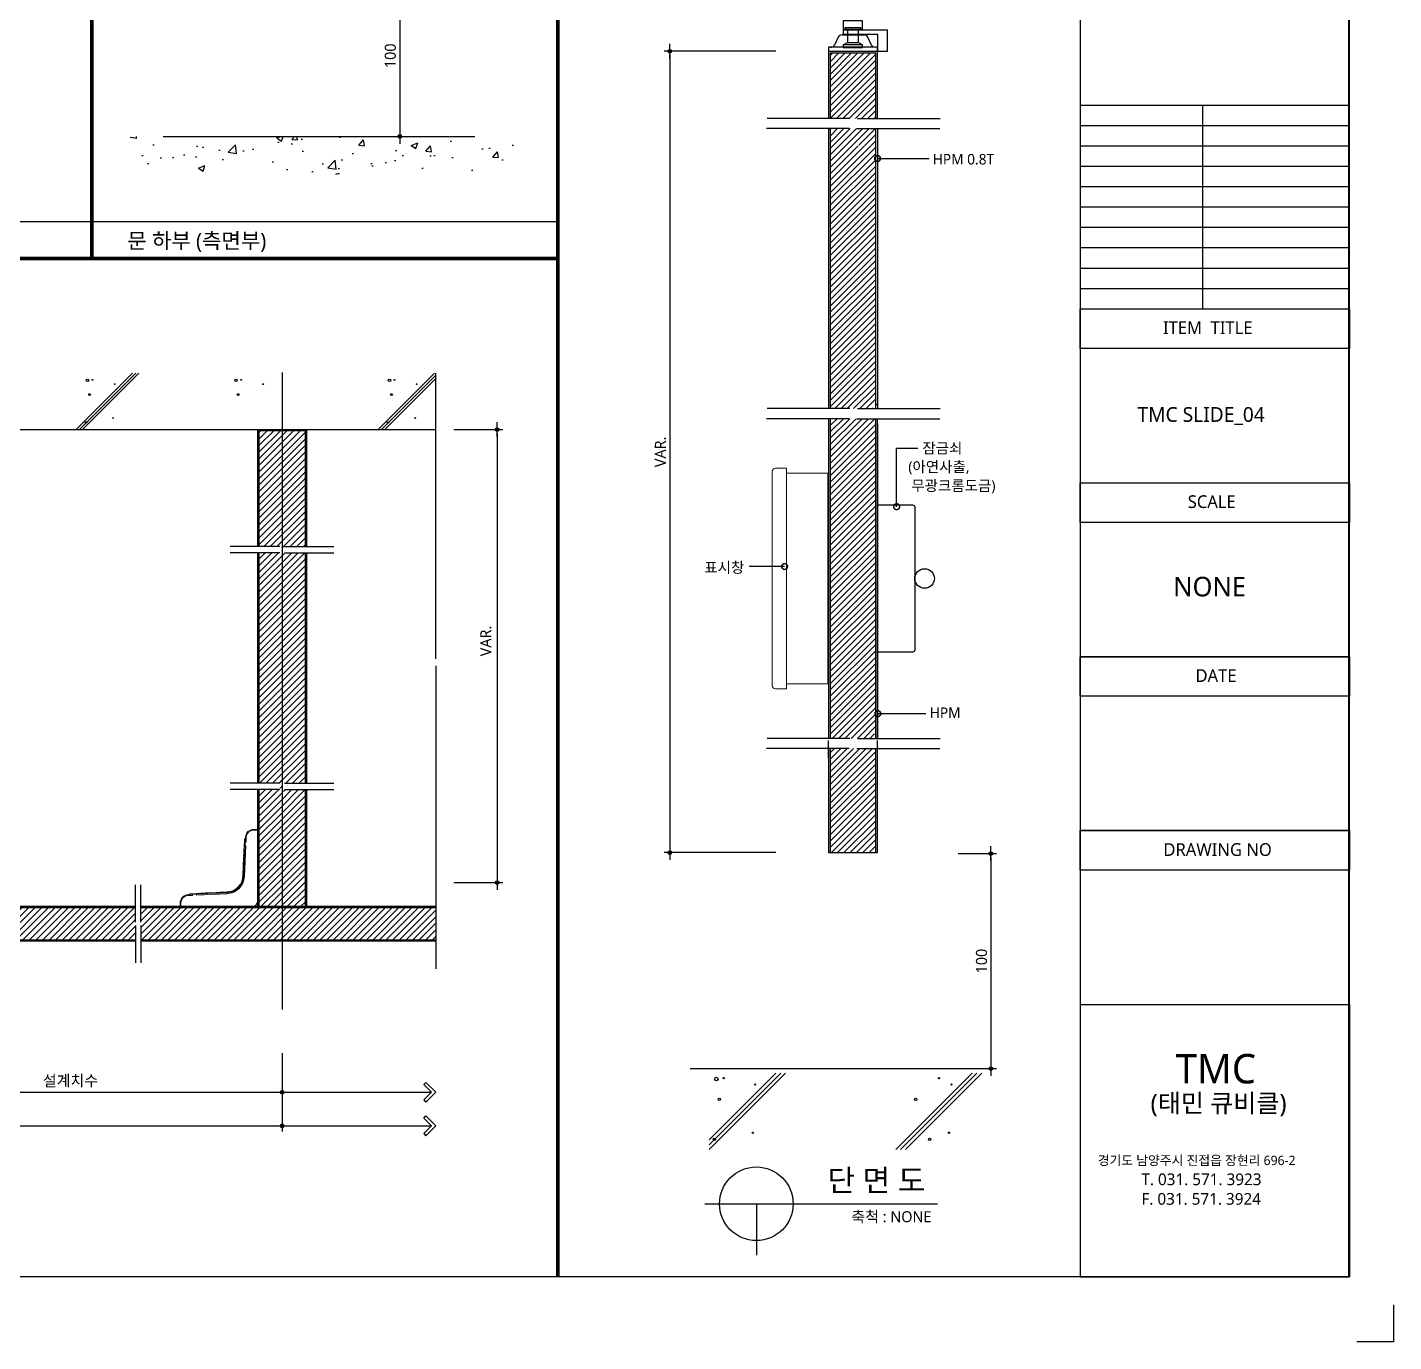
# Model space of a CAD drawing. Extents: x -256 to 8104, y -176 to 5714.
# Drawn here: x 4389 to 8104, y -176 to 3397 of the extents above; entities that cross this region are included whole.
import ezdxf
from ezdxf.enums import TextEntityAlignment as Align

# ---------------------------------------------------------------- set-up
doc = ezdxf.new("R2010")
doc.units = 0
doc.header["$LTSCALE"] = 30
doc.linetypes.add('CEN', pattern=[62, 60, -1, 0, -1])
doc.layers.get('0').update_dxf_attribs({"linetype": 'CONTINUOUS'})
doc.layers.get('DEFPOINTS').update_dxf_attribs({"linetype": 'CONTINUOUS'})
for name, color, linetype in [('C', 2, 'CONTINUOUS'), ('curior-0Line', 252, 'CONTINUOUS'), ('DIM', 7, 'CONTINUOUS'), ('HAT', 8, 'CONTINUOUS'), ('TIT', 3, 'CONTINUOUS'), ('경첩', 4, 'CONTINUOUS'), ('문자', 3, 'CONTINUOUS'), ('부자재', 4, 'CONTINUOUS'), ('잠금쇠(회전형)', 4, 'CONTINUOUS'), ('중심선', 1, 'CEN'), ('치수', 1, 'CONTINUOUS'), ('판넬', 2, 'CONTINUOUS'), ('해치', 8, 'CONTINUOUS')]:
    doc.layers.add(name, color=color, linetype=linetype)
doc.styles.add('돋움', font='malgun.ttf')
doc.dimstyles.new('10', dxfattribs={"dimscale": 10, "dimtxt": 3, "dimasz": 1, "dimexe": 1.5, "dimexo": 2, "dimgap": 1, "dimtad": 1, "dimdec": 0, "dimlunit": 6, "dimtxsty": '돋움', "dimblk": 'DIMDOT', "dimcen": -1, "dimdle": 1.5, "dimclrt": 3, "dimazin": 3, "dimtfac": 1, "dimtdec": 0, "dimtix": 1, "dimtmove": 2, "dimatfit": 3, "dimldrblk": 'DIMDOT', "dimarcsym": 0})
pattern_1 = [(45, (-7517.547, -35.774), (-8.55643, 8.55643), [])]
pattern_2 = [(45, (-8325.086, -147.353), (-8.980256, 8.980256), [])]

# ---------------------------------------------------------------- blocks, each defined once
blk = doc.blocks.new('A$C13EB2441')
for p, q in [((0.84, 7.37), (0.84, 14.11)), ((0.84, 6.74), (0.84, 0))]:
    blk.add_line(p, q)
blk = doc.blocks.new('_DOTSMALL')
at = {"color": 0, "linetype": 'ByBlock', "const_width": 0.5}
blk.add_lwpolyline([(-0.0625, 0, 1), (0.0625, 0, 1)], format="xyb", close=True, dxfattribs=at)
blk = doc.blocks.new('A$C63EC304E')
at = {"layer": '치수', "color": 1, "xscale": 2.5, "yscale": 2.5, "zscale": 2.5, "rotation": 234.3098741996962}
blk.add_blockref('_DOTSMALL', (0.31, 0.31), dxfattribs=at)
blk = doc.blocks.new('A$C2BC9653E')
at = {"layer": '치수', "xscale": 0.3333333333333333, "yscale": 0.3333333333333333, "zscale": 0.3333333333333333}
blk.add_blockref('A$C63EC304E', (0, 0), dxfattribs=at)
blk = doc.blocks.new('A$C7FC71301')
at = {"layer": '치수', "rotation": 180}
blk.add_blockref('A$C2BC9653E', (0.208, 0.208), dxfattribs=at)
blk = doc.blocks.new('A$C4A20372B')
at = {"layer": '치수'}
blk.add_blockref('A$C7FC71301', (0, 0), dxfattribs=at)
blk = doc.blocks.new('A$C566469F5')
at = {"layer": '치수'}
blk.add_blockref('A$C4A20372B', (0, 0), dxfattribs=at)
blk = doc.blocks.new('A$C7E317CD4')
at = {"layer": '해치', "xscale": 2, "yscale": 2, "zscale": 2}
blk.add_blockref('A$C566469F5', (0, 0), dxfattribs=at)
blk = doc.blocks.new('A$C601D7F27')
at = {"layer": '치수'}
blk.add_blockref('A$C7E317CD4', (0, 0), dxfattribs=at)
blk = doc.blocks.new('A$C38802C08')
at = {"layer": '치수'}
blk.add_blockref('A$C601D7F27', (0, 0), dxfattribs=at)
blk = doc.blocks.new('DIMDOT')
at = {"linetype": 'Continuous'}
blk.add_line((-2, 0), (2, 0), dxfattribs=at)
for radius in [0.5, 0.25]:
    blk.add_circle((0, 0), radius, dxfattribs=at)
blk = doc.blocks.new('*D13')
at = {"layer": 'DEFPOINTS', "color": 0}
for p in [(6900.4, 1151.1), (6909.5, 566.8), (7009.3, 566.8)]:
    blk.add_point(p, dxfattribs=at)
at = {"layer": 'DIM', "color": 0, "lineweight": -2, "ltscale": 10}
for p, q in [((6920.4, 1151.1), (7024.3, 1151.1)), ((7009.3, 1141.1), (7009.3, 576.8)), ((6929.5, 566.8), (7024.3, 566.8))]:
    blk.add_line(p, q, dxfattribs=at)
at = {"layer": 'DIM', "color": 0, "lineweight": -2, "xscale": 10, "yscale": 10, "zscale": 10}
for p, rotation in [((7009.3, 1151.1), 90), ((7009.3, 566.8), 270)]:
    blk.add_blockref('DIMDOT', p, dxfattribs=dict(at, rotation=rotation))
at = {"layer": 'DIM', "color": 3, "insert": (6983.7, 858.9), "char_height": 30, "attachment_point": 5, "rotation": 90, "style": '돋움'}
blk.add_mtext('100', dxfattribs=at)
blk = doc.blocks.new('*D14')
at = {"layer": 'DEFPOINTS', "color": 0}
for p in [(5315.8, 3539), (5259, 3100.8), (5401.9, 3100.8)]:
    blk.add_point(p, dxfattribs=at)
at = {"layer": 'DIM', "color": 0, "lineweight": -2, "ltscale": 10}
for p, q in [((5335.8, 3539), (5416.9, 3539)), ((5401.9, 3529), (5401.9, 3110.8)), ((5279, 3100.8), (5416.9, 3100.8))]:
    blk.add_line(p, q, dxfattribs=at)
at = {"layer": 'DIM', "color": 0, "lineweight": -2, "xscale": 10, "yscale": 10, "zscale": 10}
for p, rotation in [((5401.9, 3539), 90), ((5401.9, 3100.8), 270)]:
    blk.add_blockref('DIMDOT', p, dxfattribs=dict(at, rotation=rotation))
at = {"layer": 'DIM', "color": 3, "insert": (5376.4, 3319.9), "char_height": 30, "attachment_point": 5, "rotation": 90, "style": '돋움'}
blk.add_mtext('100', dxfattribs=at)
blk = doc.blocks.new('*D17')
at = {"layer": 'DEFPOINTS', "color": 0}
for p in [(328.3, 628.2), (5082.2, 628.2), (5082.2, 411)]:
    blk.add_point(p, dxfattribs=at)
at = {"layer": 'DIM', "color": 0, "lineweight": -2, "ltscale": 10}
for p, q in [((328.3, 608.2), (328.3, 396)), ((5082.2, 608.2), (5082.2, 396)), ((338.3, 411), (5072.2, 411))]:
    blk.add_line(p, q, dxfattribs=at)
at = {"layer": 'DIM', "color": 0, "lineweight": -2, "xscale": 10, "yscale": 10, "zscale": 10, "rotation": 180}
blk.add_blockref('DIMDOT', (328.3, 411), dxfattribs=at)
at = {"layer": 'DIM', "color": 0, "lineweight": -2, "xscale": 10, "yscale": 10, "zscale": 10}
blk.add_blockref('DIMDOT', (5082.2, 411), dxfattribs=at)
at = {"layer": 'DIM', "color": 3, "insert": (2705.3, 440.7), "char_height": 30, "attachment_point": 5, "style": '돋움'}
blk.add_mtext('설계치수', dxfattribs=at)
blk = doc.blocks.new('*D18')
at = {"layer": 'DEFPOINTS', "color": 0}
for p in [(3931.4, 628.2), (5082.2, 628.2), (5082.2, 502.4)]:
    blk.add_point(p, dxfattribs=at)
at = {"layer": 'DIM', "color": 0, "lineweight": -2, "ltscale": 10}
for p, q in [((3931.4, 608.2), (3931.4, 487.4)), ((5082.2, 608.2), (5082.2, 487.4)), ((3941.4, 502.4), (5072.2, 502.4))]:
    blk.add_line(p, q, dxfattribs=at)
at = {"layer": 'DIM', "color": 0, "lineweight": -2, "xscale": 10, "yscale": 10, "zscale": 10, "rotation": 180}
blk.add_blockref('DIMDOT', (3931.4, 502.4), dxfattribs=at)
at = {"layer": 'DIM', "color": 0, "lineweight": -2, "xscale": 10, "yscale": 10, "zscale": 10}
blk.add_blockref('DIMDOT', (5082.2, 502.4), dxfattribs=at)
at = {"layer": 'DIM', "color": 3, "insert": (4506.8, 532.1), "char_height": 30, "attachment_point": 5, "style": '돋움'}
blk.add_mtext('설계치수', dxfattribs=at)
blk = doc.blocks.new('*D20')
at = {"layer": 'DEFPOINTS', "color": 0}
for p in [(5529, 2303.8), (5529, 1072.4), (5666.9, 1072.4)]:
    blk.add_point(p, dxfattribs=at)
at = {"layer": 'DIM', "color": 0, "lineweight": -2, "ltscale": 10}
for p, q in [((5549, 2303.8), (5681.9, 2303.8)), ((5666.9, 2293.8), (5666.9, 1082.4)), ((5549, 1072.4), (5681.9, 1072.4))]:
    blk.add_line(p, q, dxfattribs=at)
at = {"layer": 'DIM', "color": 0, "lineweight": -2, "xscale": 10, "yscale": 10, "zscale": 10}
for p, rotation in [((5666.9, 2303.8), 90), ((5666.9, 1072.4), 270)]:
    blk.add_blockref('DIMDOT', p, dxfattribs=dict(at, rotation=rotation))
at = {"layer": 'DIM', "color": 3, "insert": (5636.1, 1729), "char_height": 30, "attachment_point": 5, "rotation": 90, "style": '돋움'}
blk.add_mtext('VAR.', dxfattribs=at)
blk = doc.blocks.new('A$C06B31977')
for p, q in [((1.26, 11.06), (1.26, 21.17)), ((1.26, 10.11), (1.26, 0))]:
    blk.add_line(p, q)
blk = doc.blocks.new('*D24')
at = {"layer": 'DEFPOINTS', "color": 0}
for p in [(6444.67, 3332.3), (6135.91, 1154.01), (6444.67, 1154.01)]:
    blk.add_point(p, dxfattribs=at)
at = {"layer": 'DIM', "color": 0, "lineweight": -2}
for p, q in [((6424.67, 3332.3), (6120.91, 3332.3)), ((6135.91, 3322.3), (6135.91, 1164.01)), ((6424.67, 1154.01), (6120.91, 1154.01))]:
    blk.add_line(p, q, dxfattribs=at)
at = {"layer": 'DIM', "color": 0, "lineweight": -2, "xscale": 10, "yscale": 10, "zscale": 10}
for p, rotation in [((6135.91, 3332.3), 89.99999999999997), ((6135.91, 1154.01), 270)]:
    blk.add_blockref('DIMDOT', p, dxfattribs=dict(at, rotation=rotation))
at = {"layer": 'DIM', "color": 3, "insert": (6110.675625, 2243.155), "char_height": 30, "attachment_point": 5, "rotation": 90, "style": '돋움'}
blk.add_mtext('VAR.', dxfattribs=at)
blk = doc.blocks.new('SLIDE_04')
at = {"layer": 'HAT', "transparency": 33554687}
h = blk.add_hatch(dxfattribs=at)
h.set_pattern_fill('ANSI31', color=256, scale=3.81122)
h.paths.add_polyline_path([(6625.9, 3149.6), (6647.1, 3149.6), (6696, 3149.6), (6696, 3327.5), (6572.2, 3327.5), (6572.2, 3149.6)])
at = {"layer": 'HAT'}
h = blk.add_hatch(dxfattribs=at)
h.set_pattern_fill('ANSI31', color=256, scale=3.811219, style=0)
h.set_pattern_definition(pattern_1)
edge = h.paths.add_edge_path()
edge.add_line((6696, 3075.5), (6639.4, 3075.5))
edge.add_arc((6637.4, 3075.5), 1.99, -54.3099, 0, ccw=False)
edge.add_arc((6637.4, 3075.5), 1.99, 125.6901, 305.6901, ccw=False)
edge.add_arc((6637.4, 3075.5), 1.99, 0, 125.6901, ccw=False)
edge.add_line((6639.4, 3075.5), (6696, 3075.5))
edge.add_line((6696, 3075.5), (6696, 3121.9))
edge.add_line((6696, 3121.9), (6686.2, 3121.9))
edge.add_spline(control_points=[(6683.6, 3114.5), (6684.5, 3117), (6685.4, 3119.5), (6686.2, 3121.9)], knot_values=[0, 0, 0, 0, 0.152076, 0.152076, 0.152076, 0.152076], degree=3, periodic=0)
edge.add_line((6686.2, 3121.9), (6634.1, 3121.9))
edge.add_line((6634.1, 3121.9), (6634.1, 2361.1))
edge.add_line((6634.1, 2361.1), (6688.1, 2361.1))
edge.add_spline(control_points=[(6688.1, 2361.1), (6691.2, 2369.4), (6694, 2376.9), (6696, 2380.5)], knot_values=[0.152076, 0.152076, 0.152076, 0.152076, 0.673721, 0.673721, 0.673721, 0.673721], degree=3, periodic=0)
edge.add_spline(control_points=[(6698.3, 2361.1), (6698.8, 2370.6), (6699.9, 2385.2), (6697.1, 2382.4), (6696, 2380.5)], knot_values=[0.673721, 0.673721, 0.673721, 0.673721, 1.332503, 1.60798, 1.60798, 1.60798, 1.60798], degree=3, periodic=0)
edge.add_line((6696, 2380.5), (6696, 3075.5))
h.paths.add_polyline_path([(6634.1, 3121.9), (6572.2, 3121.9), (6572.2, 2361.1), (6634.1, 2361.1)])
h = blk.add_hatch(dxfattribs=at)
h.set_pattern_fill('ANSI31', color=256, scale=3.811219, style=0)
h.set_pattern_definition(pattern_1)
h.paths.add_polyline_path([(6634.1, 1898.5), (6572.2, 1898.5), (6572.2, 1464.4), (6634.1, 1464.4), (6634.1, 1568.7, -0.567825), (6634.1, 1572.1)])
h.paths.add_polyline_path([(6696, 1898.5), (6634.1, 1898.5), (6634.1, 1572.1, -0.582142), (6637.1, 1570.4), (6696, 1570.4)])
edge = h.paths.add_edge_path()
edge.add_line((6696, 1570.4), (6637.1, 1570.4))
edge.add_arc((6635.1, 1570.4), 1.99, -54.3099, 0, ccw=False)
edge.add_arc((6635.1, 1570.4), 1.99, 239.178, 305.6901, ccw=False)
edge.add_line((6634.1, 1568.7), (6634.1, 1464.4))
edge.add_line((6634.1, 1464.4), (6688.1, 1464.4))
edge.add_spline(control_points=[(6688.1, 1464.4), (6691.2, 1472.8), (6694, 1480.2), (6696, 1483.9)], knot_values=[0.152076, 0.152076, 0.152076, 0.152076, 0.673721, 0.673721, 0.673721, 0.673721], degree=3, periodic=0)
edge.add_line((6696, 1483.9), (6696, 1570.4))
h.paths.add_polyline_path([(6634.1, 2333.4), (6572.2, 2333.4), (6572.2, 1898.5), (6634.1, 1898.5)])
edge = h.paths.add_edge_path()
edge.add_line((6696, 2333.4), (6686.2, 2333.4))
edge.add_spline(control_points=[(6683.6, 2326), (6684.5, 2328.5), (6685.4, 2331), (6686.2, 2333.4)], knot_values=[0, 0, 0, 0, 0.152076, 0.152076, 0.152076, 0.152076], degree=3, periodic=0)
edge.add_line((6686.2, 2333.4), (6634.1, 2333.4))
edge.add_line((6634.1, 2333.4), (6634.1, 1898.5))
edge.add_line((6634.1, 1898.5), (6696, 1898.5))
edge.add_line((6696, 1898.5), (6696, 2333.4))
at = {"layer": 'HAT', "transparency": 33554687}
h = blk.add_hatch(dxfattribs=at)
h.set_pattern_fill('ANSI31', color=256, scale=3.811219, style=0)
h.set_pattern_definition(pattern_1)
h.paths.add_polyline_path([(6624, 1436.8), (6572.2, 1436.8), (6572.2, 1154), (6634.1, 1154), (6634.1, 1436.8)])
h.paths.add_polyline_path([(6696, 1436.8), (6645.2, 1436.8), (6634.1, 1436.8), (6634.1, 1154), (6696, 1154)])
at = {"layer": '해치'}
h = blk.add_hatch(dxfattribs=at)
h.set_pattern_fill('AR-CONC', color=256, style=0)
h.set_pattern_definition([(50, (3239.55, 1564.04), (182.185, -15.939), [19.05, -209.55]), (355, (3239.55, 1564.04), (-35.243, 191.057), [15.24, -167.64]), (100.451, (3254.73, 1562.71), (146.943, 175.117), [16.19, -178.09]), (46.184, (3239.55, 1614.84), (271.079, -42.042), [28.575, -314.325]), (96.636, (3262.14, 1611.34), (237.404, 247.426), [24.285, -267.135]), (351.184, (3239.55, 1614.84), (237.405, 247.425), [22.86, -251.46]), (21, (3264.95, 1602.14), (151.615, -102.2655), [19.05, -209.55]), (326, (3264.95, 1602.14), (61.802, 184.188), [15.24, -167.64]), (71.4514, (3277.58, 1593.62), (213.416, 81.923), [16.19, -178.09]), (37.5, (3239.546, 1564.04), (3.0886, 84.555), [0, -165.608, 0, -170.18, 0, -168.275]), (7.5, (3239.55, 1564.04), (66.8197, 100.1806), [0, -97.028, 0, -161.798, 0, -64.135]), (327.5, (3182.904, 1564.04), (135.5906, -5.7287), [0, -63.5, 0, -198.12, 0, -262.89]), (317.5, (3157.5, 1564.04), (148.129, 25.4265), [0, -82.55, 0, -131.572, 0, -186.69])])
h.paths.add_polyline_path([(5719.1, 2997.8), (5719.1, 3100.8), (4668.9, 3100.8), (4668.9, 2997.8)])
h = blk.add_hatch(dxfattribs=at)
h.set_pattern_fill('ANSI31', color=256, scale=4, style=0)
h.set_pattern_definition([(45, (-271228.166, -56143.965), (-8.9802561, 8.9802561), [])])
edge = h.paths.add_edge_path()
edge.add_line((5082.2, 2300.5), (5019.8, 2300.5))
edge.add_line((5019.8, 2300.5), (5018.9, 2299.6))
edge.add_line((5018.9, 2299.6), (5018.9, 2199.2))
edge.add_line((5018.9, 2199.2), (5061.8, 2199.2))
edge.add_line((5061.8, 2199.2), (5061.8, 2157.7))
edge.add_line((5061.8, 2157.7), (5018.9, 2157.7))
edge.add_line((5018.9, 2157.7), (5018.9, 1985.9))
edge.add_line((5018.9, 1985.9), (5075.5, 1985.9))
edge.add_spline(control_points=[(5075.5, 1985.9), (5078.3, 1993.6), (5084.3, 2008.9), (5080.4, 1978), (5081.9, 1975.6), (5082.2, 1975.5)], knot_values=[0.456227, 0.456227, 0.456227, 0.456227, 2.847595, 6.178025, 6.737145, 6.737145, 6.737145, 6.737145], degree=3, periodic=0)
edge.add_spline(control_points=[(5081.9, 1975.7), (5082, 1978.7), (5082, 1981.5), (5081.5, 1981.8), (5081.4, 1981.8)], knot_values=[0.891967, 0.891967, 0.891967, 0.891967, 1.280656, 1.337888, 1.337888, 1.337888, 1.337888], degree=3, periodic=0)
edge.add_line((5082.2, 1975.5), (5082.2, 2300.5))
edge = h.paths.add_edge_path()
edge.add_line((5145.6, 2300.5), (5082.2, 2300.5))
edge.add_line((5082.2, 2300.5), (5082.2, 1975.5))
edge.add_spline(control_points=[(5082.2, 1975.5), (5083.4, 1975.3), (5085.6, 1979.6), (5088.3, 1985.9)], knot_values=[6.737145, 6.737145, 6.737145, 6.737145, 8.913909, 8.913909, 8.913909, 8.913909], degree=3, periodic=0)
edge.add_spline(control_points=[(5088.3, 1985.9), (5090.3, 1990.8), (5092.7, 1996.7), (5095, 2002.7)], knot_values=[8.913909, 8.913909, 8.913909, 8.913909, 10.573873, 10.573873, 10.573873, 10.573873], degree=3, periodic=0)
edge.add_line((5088.3, 1985.9), (5145.6, 1985.9))
edge.add_line((5145.6, 1985.9), (5145.6, 2157.7))
edge.add_line((5145.6, 2157.7), (5102.7, 2157.7))
edge.add_line((5102.7, 2157.7), (5102.7, 2199.2))
edge.add_line((5102.7, 2199.2), (5145.6, 2199.2))
edge.add_line((5145.6, 2199.2), (5145.6, 2300.5))
h.paths.add_polyline_path([(5145.6, 2199.2), (5102.7, 2199.2), (5102.7, 2157.7), (5145.6, 2157.7)], flags=16)
h.paths.add_polyline_path([(5061.8, 2199.2), (5018.9, 2199.2), (5018.9, 2157.7), (5061.8, 2157.7)], flags=16)
h = blk.add_hatch(dxfattribs=at)
h.set_pattern_fill('ANSI31', color=256, scale=4, style=0)
h.set_pattern_definition([(45, (5082.238, 1655.484), (-8.98026, 8.98026), [])])
h.paths.add_polyline_path([(5145.6, 1968.8), (5018.9, 1968.8), (5018.9, 1342.1), (5145.6, 1342.1)])
at = {"layer": '해치', "transparency": 33554687}
h = blk.add_hatch(dxfattribs=at)
h.set_pattern_fill('ANSI31', color=256, scale=4)
h.set_pattern_definition(pattern_2)
edge = h.paths.add_edge_path()
edge.add_spline(control_points=[(5082.2, 1314.6), (5081.9, 1314.6), (5080.9, 1316.4), (5081.7, 1326.3), (5081.9, 1331.9)], knot_values=[1.337888, 1.337888, 1.337888, 1.337888, 1.524261, 2.245715, 2.245715, 2.245715, 2.245715], degree=3, periodic=0)
edge.add_spline(control_points=[(5082.2, 1331.7), (5081.9, 1331.8), (5080.4, 1334.2), (5084.3, 1365.1), (5078.3, 1349.8), (5075.5, 1342.1)], knot_values=[0.152076, 0.152076, 0.152076, 0.152076, 0.338449, 1.448592, 2.245715, 2.245715, 2.245715, 2.245715], degree=3, periodic=0)
edge.add_spline(control_points=[(5081.9, 1331.9), (5082, 1334.9), (5082, 1337.7), (5081.5, 1338), (5081.4, 1338)], knot_values=[0.891967, 0.891967, 0.891967, 0.891967, 1.280656, 1.337888, 1.337888, 1.337888, 1.337888], degree=3, periodic=0)
edge.add_spline(control_points=[(5081.4, 1338), (5080.4, 1338.2), (5078.1, 1332.1), (5075.5, 1325)], knot_values=[0.152076, 0.152076, 0.152076, 0.152076, 0.891967, 0.891967, 0.891967, 0.891967], degree=3, periodic=0)
edge.add_spline(control_points=[(5073.9, 1320.6), (5074.4, 1322.1), (5074.9, 1323.6), (5075.5, 1325)], knot_values=[0, 0, 0, 0, 0.152076, 0.152076, 0.152076, 0.152076], degree=3, periodic=0)
edge.add_line((5075.5, 1325), (5018.9, 1325))
edge.add_line((5018.9, 1325), (5018.9, 1152.6))
edge.add_line((5018.9, 1152.6), (5063.6, 1152.6))
edge.add_line((5063.6, 1152.6), (5063.6, 1111))
edge.add_line((5063.6, 1111), (5018.9, 1111))
edge.add_line((5018.9, 1111), (5018.9, 1006.8))
edge.add_line((5018.9, 1006.8), (5082.2, 1006.8))
edge.add_line((5082.2, 1006.8), (5082.2, 1314.5))
h.paths.add_polyline_path([(5145.6, 1152.6), (5100.8, 1152.6), (5100.8, 1111), (5145.6, 1111)])
h.paths.add_polyline_path([(5063.6, 1152.6), (5018.9, 1152.6), (5018.9, 1111), (5063.6, 1111)], flags=16)
h = blk.add_hatch(dxfattribs=at)
h.set_pattern_fill('ANSI31', color=256, scale=4)
h.set_pattern_definition(pattern_2)
h.paths.add_polyline_path([(5145.6, 1264.1), (5082.2, 1264.1), (5082.2, 1006.8), (5145.6, 1006.8), (5145.6, 1111), (5100.8, 1111), (5100.8, 1152.6), (5145.6, 1152.6)])
edge = h.paths.add_edge_path()
edge.add_line((5145.6, 1325), (5088.3, 1325))
edge.add_spline(control_points=[(5088.3, 1325), (5085.6, 1318.7), (5083.4, 1314.4), (5082.2, 1314.6)], knot_values=[2.245715, 2.245715, 2.245715, 2.245715, 2.971303, 2.971303, 2.971303, 2.971303], degree=3, periodic=0)
edge.add_line((5082.2, 1314.6), (5082.2, 1264.1))
edge.add_line((5082.2, 1264.1), (5145.6, 1264.1))
edge.add_line((5145.6, 1264.1), (5145.6, 1325))
h = blk.add_hatch(dxfattribs=at)
h.set_pattern_fill('ANSI31', color=256, scale=4, style=0)
h.set_pattern_definition(pattern_2)
h.paths.add_polyline_path([(4698.3, 955.2), (4698.3, 964.7), (4698.3, 1003.5), (5082.2, 1003.5), (5082.2, 916.8), (4698.3, 916.8)])
edge = h.paths.add_edge_path()
edge.add_line((4683.7, 955.2), (4683.7, 964.7))
edge.add_line((4683.7, 964.7), (4683.7, 1003.5))
edge.add_line((4683.7, 1003.5), (4051.2, 1003.5))
edge.add_line((4051.2, 1003.5), (4051.2, 962.2))
edge.add_arc((4051.2, 960.1), 2.08, -35.6901, 90, ccw=False)
edge.add_arc((4051.2, 960.1), 2.08, 270, 324.3099, ccw=False)
edge.add_line((4051.2, 958), (4051.2, 916.8))
edge.add_line((4051.2, 916.8), (4683.7, 916.8))
edge.add_line((4683.7, 916.8), (4683.7, 955.2))
h.paths.add_polyline_path([(3926.4, 1003.5), (3926.4, 916.8), (4051.2, 916.8), (4051.2, 958, -0.610943), (4049.5, 961.3, -0.241509), (4051.2, 962.2), (4051.2, 1003.5)])
h.paths.add_polyline_path([(5499.9, 1003.5), (5082.2, 1003.5), (5082.2, 916.8), (5499.9, 916.8)])
at = {"color": 2}
for p, q in [((4758.3, 3100.8), (5606, 3100.8)), ((8104.1, -75.8), (8104.1, -175.8)), ((8104.1, -75.8), (8104.1, -175.8)), ((8104.1, -75.8), (8104.1, -175.8)), ((8104.1, -175.8), (8004.1, -175.8)), ((8104.1, -175.8), (8004.1, -175.8)), ((8104.1, -175.8), (8004.1, -175.8))]:
    blk.add_line(p, q, dxfattribs=at)
at = {"color": 8}
for p, q in [((2484.2, 2869.2), (4446.7, 2869.2)), ((4446.7, 2869.2), (5832, 2869.2))]:
    blk.add_line(p, q, dxfattribs=at)
for p, q in [((5499.9, 1680.2), (5499.9, 2456.9)), ((328.3, 2303.8), (5499.9, 2303.8)), ((5075.6, 1985.9), (4940.8, 1985.9)), ((5088.3, 1985.9), (5223.1, 1985.9)), ((5499.9, 1661.1), (5499.9, 837.8)), ((5075.6, 1342.1), (4940.8, 1342.1)), ((5088.3, 1342.1), (5223.1, 1342.1)), ((6191.1, 566.8), (7024.2, 566.8))]:
    blk.add_line(p, q)
at = {"color": 2}
for points in [[(-0.7, 5538.4), (7251.6, 5538.4), (7251.6, 0.1), (-0.7, 0.1)], [(-0.7, 5538.4), (7251.6, 5538.4), (7251.6, 0.1), (-0.7, 0.1)], [(-0.7, 5538.4), (7981.2, 5538.4), (7981.2, 0.1), (-0.7, 0.1)]]:
    blk.add_lwpolyline(points, close=True, dxfattribs=at)
at = {"color": 8, "const_width": 10}
for points in [[(4565.2, 2769.2), (4565.2, 5538.4)], [(5832, 0.1), (5832, 5538.4)], [(47.4, 2769.2), (5832, 2769.2)]]:
    blk.add_lwpolyline(points, dxfattribs=at)
at = {"layer": 'C'}
for p, q in [((6572.2, 3327.5), (6696, 3327.5)), ((6572.2, 3327.5), (6696, 3327.5)), ((6572.2, 3327.5), (6696, 3327.5)), ((6572.2, 3327.5), (6572.2, 3149.6)), ((6696, 3149.6), (6696, 3327.5)), ((6572.2, 3121.9), (6572.2, 2361.1)), ((6696, 2361.1), (6696, 3121.9)), ((6572.2, 2333.4), (6572.2, 1464.4)), ((6696, 1464.4), (6696, 2333.4)), ((6572.2, 1436.8), (6572.2, 1154)), ((6696, 1154), (6696, 1436.8)), ((4683.7, 1003.5), (4293.4, 1003.5)), ((5499.9, 1003.5), (4698.3, 1003.5)), ((4293.4, 916.8), (4683.7, 916.8)), ((4698.3, 916.8), (5499.9, 916.8))]:
    blk.add_line(p, q, dxfattribs=at)
at = {"layer": 'curior-0Line'}
for p, q in [((7251.6, 5538.4), (7251.6, 0.8)), ((7252, 3185.9), (7984.1, 3185.9)), ((7584.2, 3185.9), (7584.2, 2632.2)), ((7252, 3130.6), (7984.1, 3130.6)), ((7252, 3075.2), (7984.1, 3075.2)), ((7252, 3019.8), (7984.1, 3019.8)), ((7252, 2964.4), (7984.1, 2964.4)), ((7252, 2909.1), (7984.1, 2909.1)), ((7252, 2853.7), (7984.1, 2853.7)), ((7252, 2798.3), (7984.1, 2798.3)), ((7252, 2742.9), (7984.1, 2742.9)), ((7252, 2687.6), (7984.1, 2687.6)), ((7252, 2632.2), (7984.1, 2632.2))]:
    blk.add_line(p, q, dxfattribs=at)
for points in [[(7984.1, 5538.4), (7251.6, 5538.4), (7251.6, 0.1), (7984.1, 0.1)], [(7252, 2632.2), (7984.1, 2632.2), (7984.1, 2524.5), (7252, 2524.5)], [(7252, 2159.3), (7984.1, 2159.3), (7984.1, 2051.6), (7252, 2051.6)], [(7252, 1213.5), (7984.1, 1213.5), (7984.1, 1686.4), (7252, 1686.4)], [(7252, 1686.4), (7984.1, 1686.4), (7984.1, 1578.7), (7252, 1578.7)], [(7252, 740.6), (7984.1, 740.6), (7984.1, 1213.5), (7252, 1213.5)], [(7252, 1213.5), (7984.1, 1213.5), (7984.1, 1105.8), (7252, 1105.8)], [(7984.1, 0.8), (7252.3, 0.8), (7252.3, 740.6), (7984.1, 740.6)]]:
    blk.add_lwpolyline(points, close=True, dxfattribs=at)
at = {"layer": 'DIM', "ltscale": 10}
for p, q in [((5467.5, 523.5), (5473.2, 529.2)), ((5488.5, 502.4), (5467.5, 523.5)), ((5499.9, 502.4), (5473.2, 529.2)), ((5082.2, 502.4), (5488.5, 502.4)), ((5488.5, 502.4), (5467.5, 481.4)), ((5499.9, 502.4), (5473.2, 475.7)), ((5467.5, 481.4), (5473.2, 475.7)), ((5082.2, 411), (5488.5, 411)), ((5467.5, 432.1), (5473.2, 437.8)), ((5488.5, 411), (5467.5, 432.1)), ((5488.5, 411), (5467.5, 389.9)), ((5499.9, 411), (5473.2, 437.8)), ((5499.9, 411), (5473.2, 384.2)), ((5467.5, 389.9), (5473.2, 384.2))]:
    blk.add_line(p, q, dxfattribs=at)
at = {"layer": 'TIT', "color": 7}
for p, q in [((6231.4, 199.1), (6864.1, 199.1)), ((6371.8, 199.1), (6371.8, 59.1))]:
    blk.add_line(p, q, dxfattribs=at)
blk.add_circle((6371.4, 199.1), 100, dxfattribs=at)
at = {"layer": '경첩', "color": 4, "linetype": 'Continuous', "lineweight": 15}
for p, q in [((4980.6, 1191.3), (4982.1, 1189.8)), ((4982.4, 1195.9), (4981.3, 1172.6)), ((4984, 1182.3), (4984.7, 1195.8)), ((5004.3, 1214.5), (5004.3, 1216.8)), ((5014.9, 1216.8), (5004.3, 1216.8)), ((5004.3, 1214.5), (5014.9, 1214.5)), ((5014.9, 1214.5), (5014.9, 1216.8)), ((5014.9, 1194.4), (5014.9, 1214.5)), ((5014.9, 1191.1), (5014.9, 1193.5)), ((5014.9, 1191.1), (5014.9, 1020.8)), ((4981.3, 1172.6), (4977.3, 1088.8)), ((4978.1, 1154.2), (4980.3, 1152)), ((4979.5, 1185.7), (4978.3, 1160.5)), ((4978.3, 1160.5), (4980.6, 1158.3)), ((4979.5, 1185.7), (4981.8, 1183.5)), ((4979.6, 1088.7), (4983.6, 1172.4)), ((4976.2, 1114.7), (4976, 1110.8)), ((4977.5, 1141.6), (4976.2, 1114.8)), ((4976.2, 1114.8), (4978.4, 1112.6)), ((4976.2, 1114.7), (4978.4, 1112.5)), ((4977.5, 1141.6), (4979.7, 1139.4)), ((4977.9, 1151), (4977.6, 1144.7)), ((4977.6, 1144.7), (4979.8, 1142.5)), ((4977.9, 1151), (4980.1, 1148.8)), ((4975.7, 1078.9), (4973.8, 1080.9)), ((4973.9, 1080.9), (4975.8, 1079)), ((4974.5, 1084.4), (4976.5, 1082.3)), ((4974.8, 1086.4), (4976.9, 1084.4)), ((4975.3, 1095), (4975, 1088.9)), ((4975.5, 1099), (4975.3, 1095.9)), ((4975.3, 1095.9), (4977.5, 1093.7)), ((4975.3, 1095.9), (4975.3, 1095)), ((4975.3, 1095), (4977.5, 1092.7)), ((4975.9, 1108.6), (4975.5, 1100)), ((4975.5, 1100), (4977.7, 1097.7)), ((4975.5, 1100), (4975.5, 1099)), ((4975.5, 1099), (4977.7, 1096.8)), ((4975.9, 1108.6), (4978.1, 1106.3)), ((4976, 1110.8), (4978.2, 1108.6)), ((4849.1, 1040.4), (4825.8, 1039.3)), ((4830.4, 1041.1), (4831.2, 1041.9)), ((4830.4, 1041.1), (4831.9, 1039.6)), ((4861.2, 1043.3), (4831.2, 1041.9)), ((4932.9, 1044.4), (4849.1, 1040.4)), ((4849.2, 1038.1), (4933, 1042.1)), ((4861.2, 1043.3), (4863.4, 1041.1)), ((4867.5, 1043.6), (4869.7, 1041.4)), ((4870.7, 1043.8), (4872.9, 1041.6)), ((4902.2, 1045.3), (4877, 1044.1)), ((4877, 1044.1), (4879.2, 1041.9)), ((4902.2, 1045.3), (4904.4, 1043)), ((4908.5, 1045.6), (4910.7, 1043.3)), ((4911.6, 1045.7), (4913.9, 1043.5)), ((4930.5, 1046.6), (4917.9, 1046)), ((4917.9, 1046), (4920.2, 1043.8)), ((4932.8, 1046.7), (4930.5, 1046.6)), ((4930.5, 1046.6), (4932.8, 1044.4)), ((4942.2, 1048.2), (4944.1, 1046.3)), ((4947.1, 1049.8), (4948.9, 1048)), ((4949.4, 1050.8), (4951.2, 1049.1)), ((4953.7, 1053.1), (4955.4, 1051.4)), ((4955.7, 1054.4), (4957.4, 1052.7)), ((4965.9, 1064.1), (4967.6, 1062.4)), ((4967.3, 1066), (4969, 1064.3)), ((4969.8, 1070.1), (4971.5, 1068.4)), ((4970.9, 1072.3), (4972.6, 1070.5)), ((4972.4, 1076), (4974.2, 1074.2)), ((4807.2, 1017.4), (4804.9, 1017.4)), ((4804.9, 1017.4), (4804.9, 1006.8)), ((4804.9, 1006.8), (4807.2, 1006.8)), ((4807.2, 1006.8), (4807.2, 1017.4)), ((4807.2, 1006.8), (4827.3, 1006.8)), ((4825.9, 1037), (4839.4, 1037.6)), ((4828.2, 1006.8), (4830.6, 1006.8)), ((5000.9, 1006.8), (4830.6, 1006.8))]:
    blk.add_line(p, q, dxfattribs=at)
at = {"layer": '경첩', "color": 4, "linetype": 'Continuous', "lineweight": 15, "flags": 128}
for points in [[(4979.8, 1190.5), (4979.7, 1189.5), (4979.7, 1188.3), (4979.6, 1187), (4979.5, 1185.7)], [(4979.8, 1190.5), (4979.9, 1190.7), (4980.1, 1190.8), (4980.2, 1191), (4980.4, 1191.1), (4980.4, 1191.2), (4980.5, 1191.2), (4980.6, 1191.3), (4980.6, 1191.3)], [(4984.7, 1195.8), (4984.2, 1195.8), (4983.8, 1195.8), (4983.4, 1195.8), (4983, 1195.9), (4982.7, 1195.9), (4982.5, 1195.9), (4982.4, 1195.9), (4982.4, 1195.9)], [(4978.3, 1160.5), (4978.3, 1159.3), (4978.2, 1158.1), (4978.2, 1157), (4978.1, 1156), (4978.1, 1155.3), (4978.1, 1154.7), (4978.1, 1154.3), (4978.1, 1154.2)], [(4981.3, 1172.6), (4981.3, 1172.6), (4981.4, 1172.5), (4981.6, 1172.5), (4981.9, 1172.5), (4982.3, 1172.5), (4982.7, 1172.5), (4983.1, 1172.5), (4983.6, 1172.4)], [(4976.2, 1114.8), (4976.2, 1114.8), (4976.2, 1114.7)], [(4973.9, 1080.9), (4973.9, 1080.9), (4973.9, 1080.9)], [(4974.8, 1086.4), (4974.6, 1084.9), (4974.5, 1084.4)], [(4976, 1110.8), (4976, 1110.1), (4975.9, 1109.3), (4975.9, 1108.6)], [(4977.3, 1088.8), (4977.4, 1088.8), (4977.5, 1088.8), (4977.7, 1088.8), (4978, 1088.8), (4978.3, 1088.8), (4978.7, 1088.7), (4979.2, 1088.7), (4979.6, 1088.7)], [(4849.1, 1040.4), (4849.1, 1040.4), (4849.1, 1040.3), (4849.2, 1040.1), (4849.2, 1039.8), (4849.2, 1039.4), (4849.2, 1039), (4849.2, 1038.6), (4849.2, 1038.1)], [(4867.5, 1043.6), (4867.4, 1043.6), (4867, 1043.6), (4866.4, 1043.6), (4865.7, 1043.6), (4864.7, 1043.5), (4863.6, 1043.5), (4862.4, 1043.4), (4861.2, 1043.3)], [(4877, 1044.1), (4875.9, 1044), (4874.8, 1044), (4873.8, 1043.9), (4872.9, 1043.9), (4872.1, 1043.9), (4871.5, 1043.8), (4871, 1043.8), (4870.8, 1043.8), (4870.7, 1043.8)], [(4908.5, 1045.6), (4908.4, 1045.6), (4908, 1045.6), (4907.4, 1045.5), (4906.6, 1045.5), (4905.7, 1045.4), (4904.6, 1045.4), (4903.4, 1045.3), (4902.2, 1045.3)], [(4917.9, 1046), (4916.7, 1046), (4915.5, 1045.9), (4914.4, 1045.9), (4913.5, 1045.8), (4912.7, 1045.8), (4912.1, 1045.7), (4911.7, 1045.7), (4911.6, 1045.7)], [(4932.9, 1044.4), (4932.9, 1044.3), (4932.9, 1044.2), (4932.9, 1044), (4932.9, 1043.7), (4932.9, 1043.4), (4933, 1043), (4933, 1042.5), (4933, 1042.1)], [(4825.9, 1037), (4825.9, 1037.5), (4825.9, 1037.9), (4825.9, 1038.3), (4825.8, 1038.7), (4825.8, 1039), (4825.8, 1039.2), (4825.8, 1039.3), (4825.8, 1039.3)]]:
    blk.add_lwpolyline(points, dxfattribs=at)
at = {"layer": '경첩', "color": 4, "linetype": 'Continuous', "lineweight": 15}
for centre, radius, start, end in [((5004.3, 1194.9), 21.9, 90, 177.3017), ((5004.3, 1194.9), 19.6, 90, 177.3017), ((4930.7, 1091), 46.7, 272.6983, 357.3017), ((4930.7, 1091), 49, 272.6983, 357.3017), ((4930.7, 1091), 44.3, 340.234, 346.7569), ((4930.7, 1091), 44.3, 346.8377, 351.3944), ((4930.7, 1091), 44.3, 354.0912, 357.3017), ((4930.7, 1091), 44.3, 272.6983, 285), ((4930.7, 1091), 44.3, 284.9998, 291.7506), ((4930.7, 1091), 44.3, 294.9948, 301.2998), ((4930.7, 1091), 44.3, 301.2991, 304.3858), ((4930.7, 1091), 44.3, 304.3849, 322.5608), ((4930.7, 1091), 44.3, 322.5612, 325.6145), ((4930.7, 1091), 44.3, 325.6151, 331.8264), ((4930.7, 1091), 44.3, 335.0052, 340.234), ((4826.8, 1017.4), 21.9, 92.6983, 180), ((4826.8, 1017.4), 19.6, 92.6983, 180), ((5000.9, 1020.8), 14, 270, 0)]:
    blk.add_arc(centre, radius, start, end, dxfattribs=at)
at = {"layer": '부자재'}
for p, q in [((6607.6, 3392.6), (6617.1, 3390.8)), ((6608.6, 3390.8), (6728, 3390.8)), ((6608.6, 3377.4), (6608.6, 3390.8)), ((6619, 3390.8), (6619, 3356.1)), ((6633.8, 3392.6), (6624.3, 3390.8)), ((6633.8, 3392.6), (6643.3, 3390.8)), ((6648.6, 3390.8), (6648.6, 3356.1)), ((6659.9, 3392.6), (6650.4, 3390.8)), ((6728, 3332.3), (6728, 3390.8)), ((6593.8, 3370.5), (6583.6, 3349.1)), ((6603.5, 3376.6), (6664.7, 3376.6)), ((6607.6, 3350.1), (6619, 3356.1)), ((6701.3, 3377.4), (6608.6, 3377.4)), ((6619, 3356.1), (6648.6, 3356.1)), ((6659.9, 3350.1), (6648.6, 3356.1)), ((6701.3, 3332.3), (6701.3, 3377.4)), ((6574, 3343), (6567.4, 3343)), ((6701.3, 3332.3), (6728, 3332.3))]:
    blk.add_line(p, q, dxfattribs=at)
for points in [[(6607.6, 3390.8), (6659.9, 3390.8), (6659.9, 3414.8), (6607.6, 3414.8)], [(6654.6, 3391.3), (6613, 3391.3), (6613, 3396.6), (6654.6, 3396.6)], [(6607.6, 3342.1), (6659.9, 3342.1), (6659.9, 3350.1), (6607.6, 3350.1)], [(6567.4, 3343), (6567.4, 3332.3), (6700.8, 3332.3), (6700.8, 3343)]]:
    blk.add_lwpolyline(points, close=True, dxfattribs=at)
blk.add_lwpolyline([(6700.8, 3343), (6694.2, 3343, -0.289281), (6684.6, 3349.1), (6674.3, 3370.5)], format="xyb", dxfattribs=at)
for centre, start, end in [((6574, 3353.6), 270, 334.5367), ((6603.5, 3365.9), 90, 154.5367), ((6664.7, 3365.9), 25.4633, 90)]:
    blk.add_arc(centre, 10.7, start, end, dxfattribs=at)
at = {"layer": '잠금쇠(회전형)', "linetype": 'Continuous', "lineweight": 15}
for p, q in [((6423.6, 2199.1), (6453.1, 2199.1)), ((6453.1, 2199.1), (6453.1, 1598.8)), ((6414.1, 2190.5), (6414.1, 1607.4)), ((6565.5, 2185.5), (6453.1, 2185.5)), ((6565.5, 2185.5), (6565.5, 1612.4)), ((6567.4, 1615.1), (6567.4, 2182.8)), ((6453.1, 1598.8), (6423.6, 1598.8)), ((6565.5, 1612.4), (6453.1, 1612.4))]:
    blk.add_line(p, q, dxfattribs=at)
at = {"layer": '잠금쇠(회전형)'}
blk.add_lwpolyline([(6700.8, 2098.9), (6796.2, 2098.9, -0.4142), (6802.2, 2092.9), (6802.2, 1704.9, -0.4142), (6796.2, 1698.9), (6700.8, 1698.9)], format="xyb", close=True, dxfattribs=at)
blk.add_circle((6828.8, 1898.9), 26.7, dxfattribs=at)
at = {"layer": '잠금쇠(회전형)', "linetype": 'Continuous', "lineweight": 15}
for centre, radius, start, end in [((6423.6, 2189.5), 9.53, 90, 174.5584), ((6564.5, 2182.8), 2.86, 0, 69.2996), ((6423.6, 1608.3), 9.53, 185.4416, 270), ((6564.5, 1615.1), 2.86, 290.7004, 0)]:
    blk.add_arc(centre, radius, start, end, dxfattribs=at)
at = {"layer": '중심선'}
blk.add_line((5082.2, 2459.2), (5082.2, 727.4), dxfattribs=at)
at = {"layer": '치수'}
for p, q in [((6699.9, 3040.6), (6840.9, 3040.6)), ((6752.9, 2094.1), (6752.9, 2253.2)), ((6752.9, 2253.2), (6810.4, 2253.2)), ((6448.3, 1931.5), (6351.7, 1931.5)), ((6700.8, 1531.6), (6832.6, 1531.6))]:
    blk.add_line(p, q, dxfattribs=at)
at = {"layer": '판넬', "color": 1}
for p, q in [((6567.4, 3332.3), (6700.8, 3332.3)), ((6567.4, 3332.3), (6567.4, 3149.6)), ((6700.8, 3149.6), (6700.8, 3332.3)), ((6567.4, 3121.9), (6567.4, 2361.1)), ((6700.8, 3121.9), (6700.8, 2361.1)), ((6567.4, 3091.2), (6567.4, 2405.2)), ((6700.8, 3091.2), (6700.8, 2405.2)), ((5014.9, 2303.8), (5014.9, 1985.9)), ((5149.6, 1985.9), (5149.6, 2303.8)), ((6567.4, 2333.4), (6567.4, 1464.4)), ((6700.8, 1464.4), (6700.8, 2333.4)), ((6700.8, 2319.2), (6700.8, 1464.4)), ((5014.9, 1968.8), (5014.9, 1653.2)), ((5149.6, 1653.2), (5149.6, 1968.8)), ((5014.9, 1653.2), (5014.9, 1342.1)), ((5149.6, 1342.1), (5149.6, 1653.2)), ((6567.4, 1411.1), (6567.4, 1458.1)), ((6700.8, 1411.1), (6700.8, 1458.1)), ((6567.4, 1436.8), (6567.4, 1154)), ((6700.8, 1154), (6700.8, 1436.8)), ((5014.9, 1325), (5014.9, 1006.8)), ((5149.6, 1006.8), (5149.6, 1325)), ((6567.4, 1154), (6700.8, 1154)), ((4683.7, 1006.8), (4293.4, 1006.8)), ((5499.9, 1006.8), (4698.3, 1006.8)), ((4293.4, 913.5), (4683.7, 913.5)), ((4698.3, 913.5), (5499.9, 913.5))]:
    blk.add_line(p, q, dxfattribs=at)
at = {"layer": '판넬'}
for p, q in [((5018.9, 2300.5), (5018.9, 1985.9)), ((5145.6, 2300.5), (5018.9, 2300.5)), ((5145.6, 1985.9), (5145.6, 2300.5)), ((5018.9, 1968.8), (5018.9, 1653.2)), ((5145.6, 1653.2), (5145.6, 1968.8)), ((5018.9, 1653.2), (5018.9, 1342.1)), ((5145.6, 1342.1), (5145.6, 1653.2)), ((5018.9, 1325), (5018.9, 1006.8)), ((5145.6, 1006.8), (5145.6, 1325))]:
    blk.add_line(p, q, dxfattribs=at)
at = {"layer": '해치', "color": 3}
blk.add_line((6567.4, 3332.3), (6700.8, 3332.3), dxfattribs=at)
blk.add_line((6567.4, 3332.3), (6700.8, 3332.3), dxfattribs=at)
at = {"layer": '해치'}
for p, q in [((4522.1, 2303.8), (4675.2, 2456.9)), ((4539.7, 2303.8), (4692.9, 2456.9)), ((5343.7, 2303.8), (5496.8, 2456.9)), ((5361.3, 2303.8), (5499.9, 2442.4)), ((6243.3, 372.7), (6424.6, 554)), ((6243.3, 346.2), (6451, 554)), ((6750.3, 346.2), (6958, 554)), ((6776.8, 346.2), (6984.5, 554))]:
    blk.add_line(p, q, dxfattribs=at)
at = {"layer": '해치', "color": 2}
for p, q in [((4530.9, 2303.8), (4684, 2456.9)), ((5352.5, 2303.8), (5499.9, 2451.3)), ((6243.3, 359.5), (6437.8, 554)), ((6763.5, 346.2), (6971.3, 554))]:
    blk.add_line(p, q, dxfattribs=at)
at = {"layer": '해치'}
for centre, radius in [((4553, 2437.4), 3.36), ((4566.9, 2438.9), 1.12), ((4626.9, 2427), 1.12), ((4957, 2437.4), 3.36), ((4970.9, 2438.9), 1.12), ((5030.9, 2427), 1.12), ((5374.1, 2437.4), 3.36), ((5388, 2438.9), 1.12), ((5448, 2427), 1.12), ((4558.6, 2399), 2.24), ((4962.6, 2399), 2.24), ((5379.7, 2399), 2.24), ((4549, 2323), 2.24), ((4622.4, 2335.3), 1.12), ((5370.1, 2323), 2.24), ((5443.6, 2335.3), 1.12), ((6262.7, 538.2), 4.8), ((6282.6, 540.4), 1.6), ((6368.3, 523.4), 1.6), ((6868.2, 540.4), 1.6), ((6901.8, 523.4), 1.6), ((6270.7, 483.4), 3.2), ((6804.2, 483.4), 3.2), ((6257, 374.7), 3.2), ((6361.9, 392.2), 1.6), ((6842.6, 374.7), 3.2), ((6895.4, 392.2), 1.6)]:
    blk.add_circle(centre, radius, dxfattribs=at)
at = {"rotation": 270}
for p, xscale, yscale, zscale in [((6399.3, 3149.8), 33.34816454184198, 33.34816454184198, 33.34816454184198), ((6401.1, 3177.5), 33.34816454184198, 33.34816454184198, 33.34816454184198), ((6401.1, 2389), 33.34816454184198, 33.34816454184198, 33.34816454184198), ((6399.3, 2361.3), 33.34816454184198, 33.34816454184198, 33.34816454184198), ((4940.8, 1985.6), 20, 20, 20), ((6401.1, 1492.4), 33.34816454184198, 33.34816454184198, 33.34816454184198), ((6399.3, 1464.7), 33.34816454184198, 33.34816454184198, 33.34816454184198), ((4940.8, 1341.8), 20, 20, 20)]:
    blk.add_blockref('A$C13EB2441', p, dxfattribs=dict(at, xscale=xscale, yscale=yscale, zscale=zscale))
at = {"xscale": 10, "yscale": 10, "zscale": 10}
for p in [(4671.1, 854.1), (4685.8, 854.1)]:
    blk.add_blockref('A$C06B31977', p, dxfattribs=at)
at = {"layer": '해치', "xscale": -19.0560940239097, "yscale": 19.0560940239097, "zscale": 19.0560940239097, "rotation": 180}
for p in [(6696.8, 3044.6), (6697.7, 1535.6)]:
    blk.add_blockref('A$C38802C08', p, dxfattribs=at)
at = {"layer": '해치', "xscale": -19.0560940239097, "yscale": 19.0560940239097, "zscale": 19.0560940239097}
for p in [(6756.9, 2090.1), (6452.3, 1927.5)]:
    blk.add_blockref('A$C38802C08', p, dxfattribs=at)
at = {"layer": 'curior-0Line', "color": 8, "char_height": 34.554, "attachment_point": 1}
for s, insert, width in [('{\\fMalgun Gothic|b0|i0|c129|p50;\\C0;ITEM  TITLE}', (7477, 2598), 397.448), ('{\\fMalgun Gothic|b0|i0|c129|p50;\\C0;SCALE}', (7544.3, 2125.1), 191.895), ('{\\fMalgun Gothic|b0|i0|c129|p50;\\C0;DATE}', (7565.3, 1652.2), 397.448), ('{\\fMalgun Gothic|b0|i0|c129|p50;\\C0;DRAWING NO}', (7478.1, 1179.3), 453.028)]:
    blk.add_mtext(s, dxfattribs=dict(at, insert=insert, width=width))
at = {"layer": 'curior-0Line', "color": 3, "width": 510.128, "attachment_point": 1}
for s, insert, char_height in [('{\\f맑은 고딕;TMC SLIDE_04}', (7407.7, 2364.8), 40), ('{\\f맑은 고딕|c129|p50;\\C3;NONE\\C0;}', (7504.7, 1903.4), 53.161)]:
    blk.add_mtext(s, dxfattribs=dict(at, insert=insert, char_height=char_height))
at = {"layer": 'TIT', "style": '돋움'}
for s, height, p in [('문 하부 (측면부)', 42, (5039.1, 2796.1)), ('(태민 큐비클)', 50, (7813, 447.6)), ('단 면 도', 60, (6831.2, 232.7))]:
    blk.add_text(s, height=height, dxfattribs=at).set_placement(p, align=Align.RIGHT)
blk.add_text('축척 : NONE', height=30, dxfattribs=at).set_placement((6629.6, 148.9))
at = {"layer": '문자', "style": '돋움'}
for s, p in [('HPM 0.8T', (6851.1, 3024.4)), ('HPM', (6842.8, 1519.8))]:
    blk.add_text(s, height=28.58, dxfattribs=at).set_placement(p)
for s, p in [('잠금쇠', (6877.2, 2253.4)), ('무광크롬도금)', (6907.1, 2150)), ('표시창', (6284.3, 1929.2))]:
    blk.add_text(s, height=28.9, dxfattribs=at).set_placement(p, align=Align.MIDDLE)
at = {"layer": '문자', "color": 3, "style": '돋움'}
blk.add_text('(아연사출,', height=28.9, dxfattribs=at).set_placement((6867.9, 2201.5), align=Align.MIDDLE)
blk.add_text('TMC', height=80, dxfattribs=at).set_placement((7730, 526.4), align=Align.RIGHT)
at = {"layer": '문자', "color": 3, "insert": (7299.7, 329.8), "char_height": 25.517, "width": 722.929, "attachment_point": 1}
blk.add_mtext('{\\f맑은 고딕|c129|p50;\\C256;경기도 남양주시 진접읍 장현리 696-2}', dxfattribs=at)
at = {"layer": '문자', "insert": (7407.5, 281.6), "char_height": 31.896, "width": 581.466, "attachment_point": 1}
blk.add_mtext('{\\f맑은 고딕|c129|p50;\\C0; \\C256;T. 031. 571. 3923\\f굴림|c129|p50;       \\P\\f맑은 고딕|c129|p50; F. 031. 571. 3924\\C0;}', dxfattribs=at)
at = {"layer": 'DIM', "ltscale": 10}
dim = blk.add_linear_dim(base=(5401.9, 3100.8), p1=(5315.8, 3539), p2=(5259, 3100.8), angle=90, text='100', dimstyle='10', dxfattribs=at)
dim.commit()
dim.dimension.update_dxf_attribs({"geometry": '*D14', "text_midpoint": (5376.4, 3319.9)})
at = {"layer": 'DIM'}
dim = blk.add_linear_dim(base=(6135.9, 1154), p1=(6444.7, 3332.3), p2=(6444.7, 1154), angle=90, text='VAR.', dimstyle='10', dxfattribs=at)
dim.commit()
dim.dimension.update_dxf_attribs({"geometry": '*D24', "text_midpoint": (6110.7, 2243.2)})
at = {"layer": 'DIM', "ltscale": 10}
dim = blk.add_linear_dim(base=(5666.9, 1072.4), p1=(5529, 2303.8), p2=(5529, 1072.4), angle=90, text='VAR.', dimstyle='10', override={"dimtxsty": '돋움'}, dxfattribs=at)
dim.commit()
dim.dimension.update_dxf_attribs({"geometry": '*D20', "text_midpoint": (5636.1, 1729), "dimtype": 160})
dim = blk.add_linear_dim(base=(7009.3, 566.8), p1=(6900.4, 1151.1), p2=(6909.5, 566.8), angle=90, text='100', dimstyle='10', override={"dimtxsty": '돋움'}, dxfattribs=at)
dim.commit()
dim.dimension.update_dxf_attribs({"geometry": '*D13', "text_midpoint": (6983.7, 858.9)})
for base, p1, picture, middle in [((5082.2, 411), (328.3, 628.2), '*D17', (2705.3, 440.7)), ((5082.2, 502.4), (3931.4, 628.2), '*D18', (4506.8, 532.1))]:
    dim = blk.add_linear_dim(base=base, p1=p1, p2=(5082.2, 628.2), text='설계치수', dimstyle='10', override={"dimtxsty": '돋움'}, dxfattribs=at)
    dim.commit()
    dim.dimension.update_dxf_attribs({"geometry": picture, "text_midpoint": middle})

msp = doc.modelspace()

# ---------------------------------------------------------------- block references
msp.add_blockref('SLIDE_04', (0, 0))

doc.saveas('drawing.dxf')
